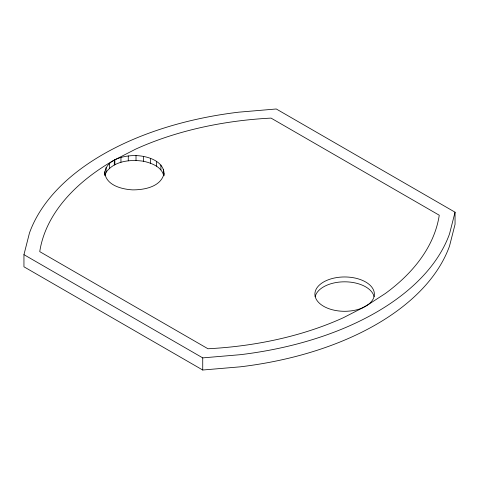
<?xml version="1.0" encoding="UTF-8"?>
<svg xmlns="http://www.w3.org/2000/svg" width="479" height="479" viewBox="0 0 479 479"><rect width="100%" height="100%" fill="white"/><g stroke="black" fill="none" stroke-linecap="round" stroke-linejoin="round"><path stroke-width="0.72" d="M23.95 254.66L29.464 232.998A269.509 155.597 0 0 1 238.752 112.17L276.269 108.984L455.05 212.203L455.05 224.34L449.536 246.002A269.509 155.597 0 0 1 240.248 366.83L202.731 370.016L23.95 266.797L23.95 254.66L202.731 357.879L240.248 354.694A269.509 155.597 0 0 0 449.536 233.86L455.05 212.203M104.673 175.254C104.123 159.746 123.702 155.25 136.012 155.591C147.676 155.932 165.219 161.237 164.058 175.763M105.087 175.38L106.11 172.236L106.11 167.381M164.058 173.679C160.734 186.882 144.436 189.888 132.725 189.876C121.666 189.301 105.386 185.175 104.673 171.781M106.11 172.236C114.463 160.764 130.623 159.291 143.64 161.273C151.538 163.082 161.387 166.68 163.638 175.344M202.731 357.879L202.731 370.016M163.471 169.213L163.471 174.069M160.902 164.986L160.902 169.841M156.525 161.279L156.525 166.135M150.634 158.363L150.634 163.219M143.64 156.417L143.64 161.273M136.012 155.591L136.012 160.447M128.27 155.926L128.27 160.782M120.948 157.411L120.948 162.267M114.858 164.668L114.858 159.812L135.437 149.238A254.618 146.999 0 0 1 271.042 118.103L439.255 215.221A254.618 146.999 0 0 1 385.326 293.507L365.663 306.267L343.563 317.625A254.618 146.999 0 0 1 207.958 348.754L39.745 251.637A254.618 146.999 0 0 1 113.337 160.591L114.289 160.106L114.289 164.962M114.535 159.938L114.535 164.794M109.475 163.339L109.475 168.195M315.14 296.788A29.734 17.166 0 0 1 344.551 281.814A29.734 17.166 0 0 1 374.105 296.699M368.273 304.542L362.801 307.722A29.734 17.166 0 0 1 315.619 297.89A29.734 17.166 0 0 1 350.987 277.359A29.734 17.166 0 0 1 368.273 304.542"/></g></svg>
